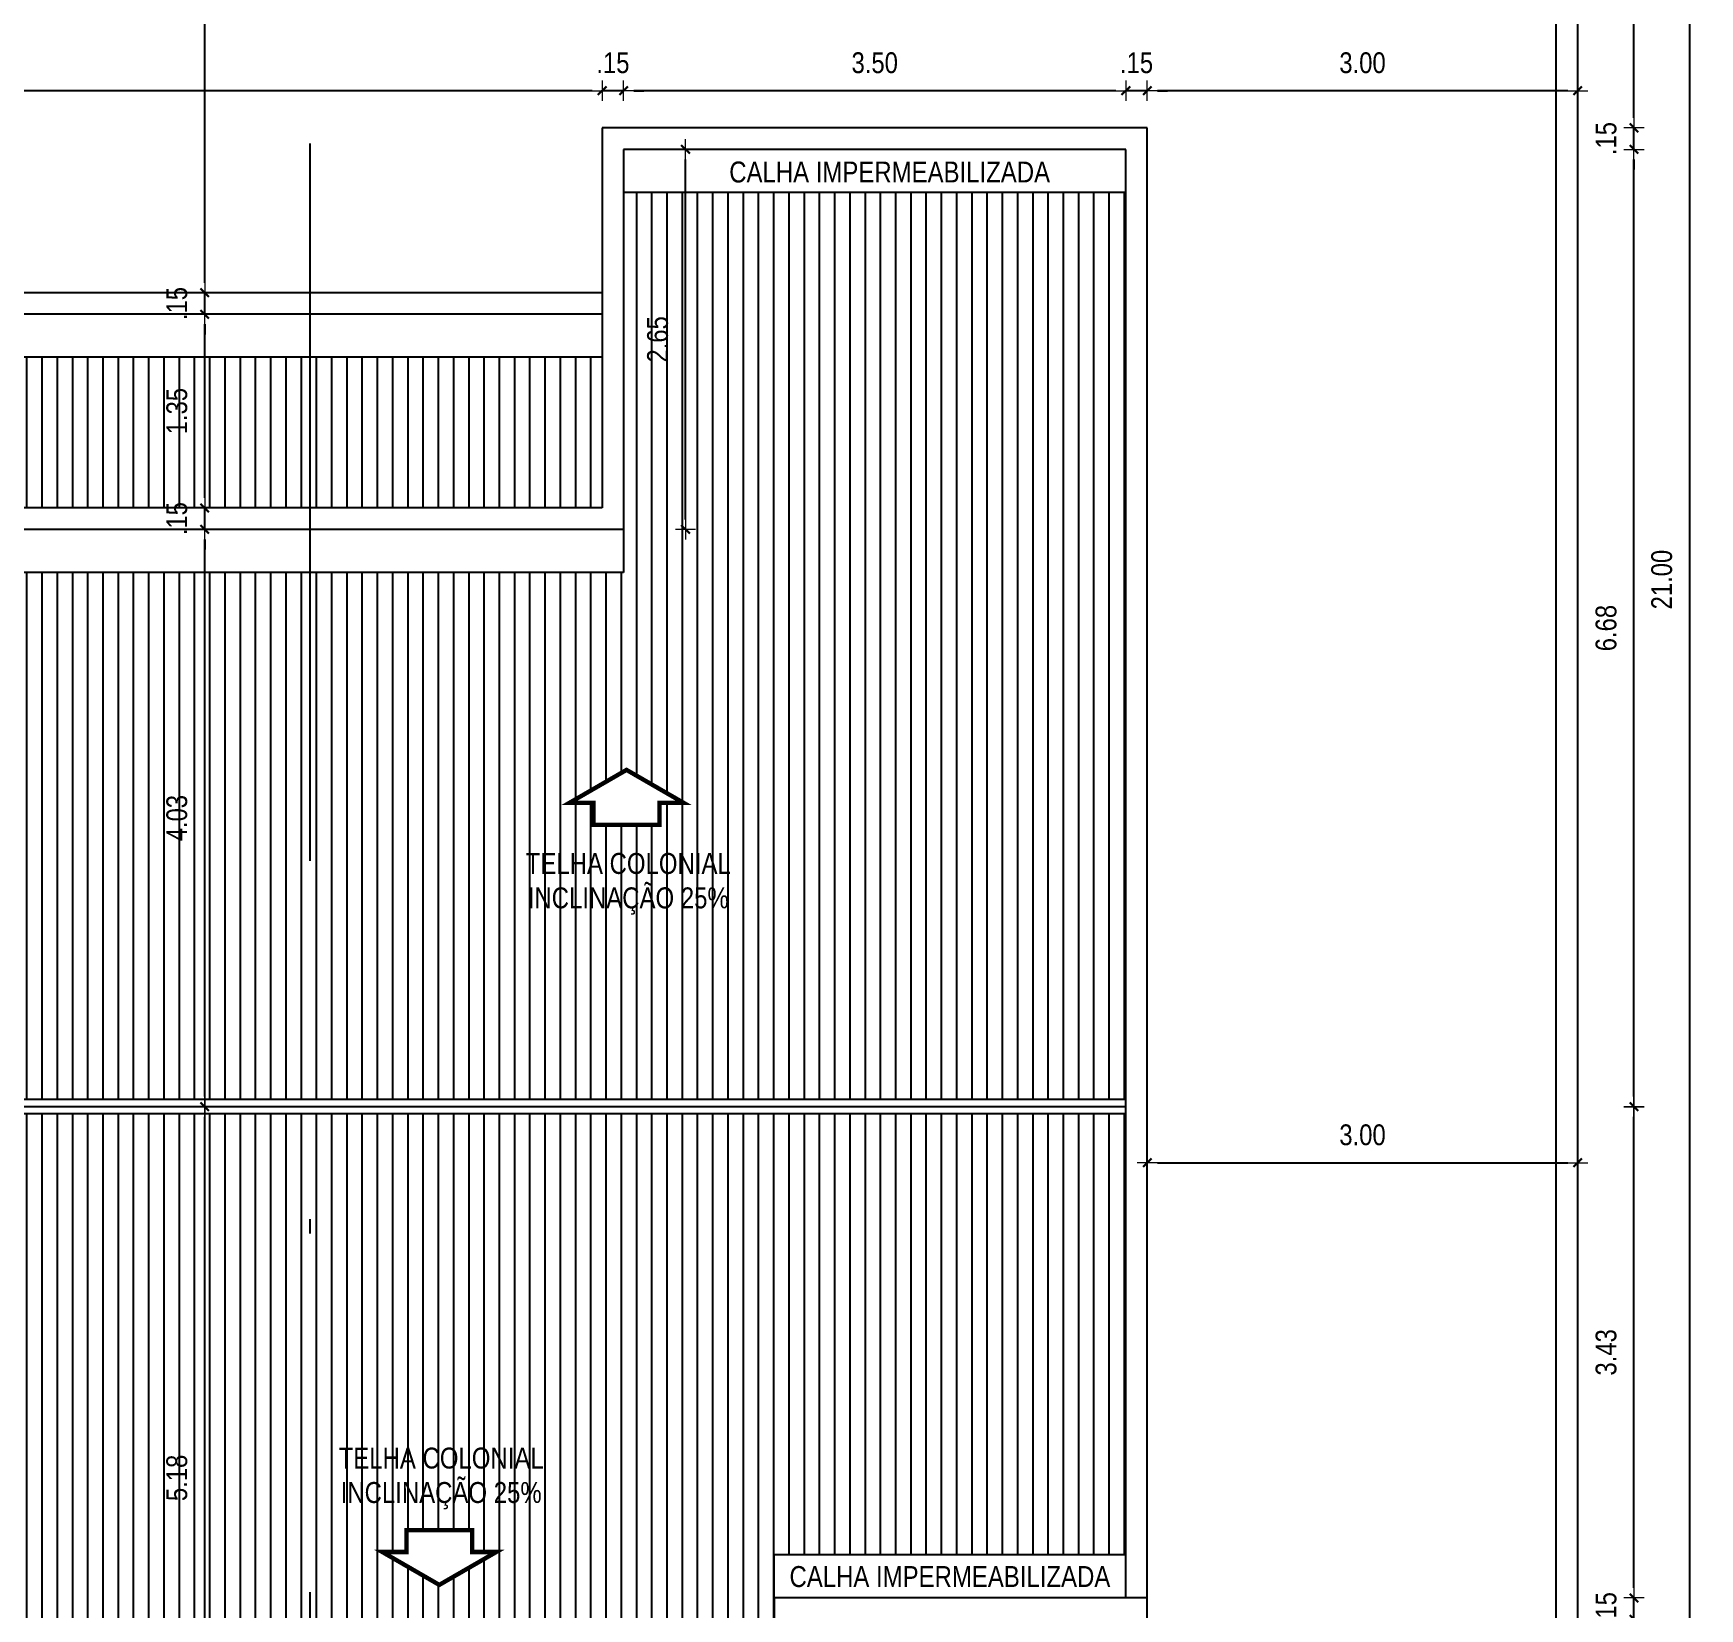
# Model space of a CAD drawing. Header units: millimetres. Extents: x -6300 to 1991, y -4770 to 4545.
# Drawn here: x 1478.51 to 1490.13, y 96.88 to 107.87 of the extents above; entities that cross this region are included whole.
import ezdxf
from ezdxf.enums import TextEntityAlignment as Align

# ---------------------------------------------------------------- set-up
doc = ezdxf.new("R2010")
doc.units = ezdxf.units.MM
doc.header["$LTSCALE"] = 20
doc.header["$MEASUREMENT"] = 0
doc.linetypes.add('DASHDOT2', pattern=[0.5, 0.25, -0.125, 0, -0.125])
doc.layers.get('0').update_dxf_attribs({"linetype": 'CONTINUOUS'})
doc.layers.get('DEFPOINTS').update_dxf_attribs({"linetype": 'CONTINUOUS'})
for name, color, linetype in [('COTA', 7, 'CONTINUOUS'), ('E-txt-g', 3, 'CONTINUOUS'), ('LAYER7', 4, 'CONTINUOUS')]:
    doc.layers.add(name, color=color, linetype=linetype)
for name, color, linetype, lineweight in [('E-Lay-9', 9, 'CONTINUOUS', 9), ('E-Pen-C', 4, 'CONTINUOUS', 15), ('E-Pen-G', 3, 'CONTINUOUS', 30), ('E-Txt-W', 7, 'CONTINUOUS', 20)]:
    doc.layers.add(name, color=color, linetype=linetype, lineweight=lineweight)
doc.styles.add('F2', font='ARIALN.TTF')
doc.styles.add('REG60', font='romans.shx', dxfattribs={"width": 0.8, "height": 0.15})
doc.styles.add('REG80', font='romans.shx', dxfattribs={"width": 0.8, "height": 0.2})
doc.dimstyles.new('DIMENSION-1', dxfattribs={"dimtxt": 0.145, "dimasz": 0.07, "dimexe": 1, "dimexo": 0, "dimgap": 0.12, "dimtad": 1, "dimzin": 7, "dimdsep": 46, "dimtxsty": 'F2', "dimblk1": 'TRACO', "dimblk2": 'TRACO', "dimsah": 1, "dimcen": 1, "dimse1": 1, "dimse2": 1, "dimclrd": 4, "dimclre": 256, "dimclrt": 4, "dimadec": 8, "dimazin": 0, "dimtfac": 1, "dimtix": 1, "dimtmove": 2, "dimatfit": 3, "dimldrblk": 'TRACO', "dimfxl": 1, "dimtolj": 1, "dimtzin": 0, "dimarcsym": 0})

# ---------------------------------------------------------------- blocks, each defined once
blk = doc.blocks.new('Seta')
at = {"color": 2, "const_width": 2}
blk.add_lwpolyline([(10, 15), (10, 25.98), (25, 0), (10, -25.98), (10, -15), (0, -15), (0, 15)], close=True, dxfattribs=at)
blk = doc.blocks.new('TXT-AMB75')
at = {"layer": 'E-txt-g', "style": 'REG80', "width": 0.8, "flags": 8}
blk.add_attdef('TXT', text='', height=0.2, dxfattribs=at).set_placement((0.005, 0.296), align=Align.CENTER)
at = {"layer": 'E-Txt-W', "style": 'REG60', "width": 0.8, "flags": 8}
blk.add_attdef('TXT', text='', height=0.15, dxfattribs=at).set_placement((0.005, 0.027), align=Align.CENTER)
blk = doc.blocks.new('TRACO')
at = {"layer": 'E-Pen-C'}
for p, q in [((-1, 0), (1, 0)), ((0, 1), (0, -1))]:
    blk.add_line(p, q, dxfattribs=at)
at = {"layer": 'E-Pen-G'}
blk.add_line((-0.42, -0.42), (0.42, 0.42), dxfattribs=at)
blk = doc.blocks.new('*D538')
at = {"layer": 'COTA', "color": 4, "linetype": 'Continuous', "lineweight": -2}
for p, q in [((1489.67, 97.028), (1489.67, 97.098)), ((1489.67, 96.808), (1489.67, 96.958)), ((1489.67, 96.738), (1489.67, 96.668))]:
    blk.add_line(p, q, dxfattribs=at)
at = {"layer": 'DEFPOINTS', "color": 0, "linetype": 'Continuous'}
for p in [(1486.278, 96.958, -1.83), (1489.67, 96.958), (1486.128, 96.808, -1.83)]:
    blk.add_point(p, dxfattribs=at)
at = {"layer": 'COTA', "color": 4, "linetype": 'Continuous', "lineweight": -2, "xscale": 0.07, "yscale": 0.07, "zscale": 0.07}
for p, rotation in [((1489.67, 96.958), 270), ((1489.67, 96.808), 90)]:
    blk.add_blockref('TRACO', p, dxfattribs=dict(at, rotation=rotation))
at = {"layer": 'COTA', "color": 4, "linetype": 'Continuous', "insert": (1489.476, 96.883), "char_height": 0.145, "attachment_point": 5, "rotation": 90, "style": 'F2'}
blk.add_mtext('\\A1;.15', dxfattribs=at)
blk = doc.blocks.new('*D539')
at = {"layer": 'COTA', "color": 4, "linetype": 'Continuous', "lineweight": -2}
blk.add_line((1489.67, 97.028), (1489.67, 100.313), dxfattribs=at)
at = {"layer": 'DEFPOINTS', "color": 0, "linetype": 'Continuous'}
for p in [(1486.128, 100.383, -1.83), (1489.67, 100.383), (1486.278, 96.958, -1.83)]:
    blk.add_point(p, dxfattribs=at)
at = {"layer": 'COTA', "color": 4, "linetype": 'Continuous', "lineweight": -2, "xscale": 0.07, "yscale": 0.07, "zscale": 0.07}
for p, rotation in [((1489.67, 100.383), 90), ((1489.67, 96.958), 270)]:
    blk.add_blockref('TRACO', p, dxfattribs=dict(at, rotation=rotation))
at = {"layer": 'COTA', "color": 4, "linetype": 'Continuous', "insert": (1489.476, 98.67), "char_height": 0.145, "attachment_point": 5, "rotation": 90, "style": 'F2'}
blk.add_mtext('\\A1;3.43', dxfattribs=at)
blk = doc.blocks.new('*D540')
at = {"layer": 'COTA', "color": 4, "linetype": 'Continuous', "lineweight": -2}
blk.add_line((1489.67, 100.453), (1489.67, 106.988), dxfattribs=at)
at = {"layer": 'DEFPOINTS', "color": 0, "linetype": 'Continuous'}
for p in [(1486.128, 107.058, -1.83), (1489.67, 107.058), (1486.128, 100.383, -1.83)]:
    blk.add_point(p, dxfattribs=at)
at = {"layer": 'COTA', "color": 4, "linetype": 'Continuous', "lineweight": -2, "xscale": 0.07, "yscale": 0.07, "zscale": 0.07}
for p, rotation in [((1489.67, 107.058), 90), ((1489.67, 100.383), 270)]:
    blk.add_blockref('TRACO', p, dxfattribs=dict(at, rotation=rotation))
at = {"layer": 'COTA', "color": 4, "linetype": 'Continuous', "insert": (1489.476, 103.72), "char_height": 0.145, "attachment_point": 5, "rotation": 90, "style": 'F2'}
blk.add_mtext('\\A1;6.68', dxfattribs=at)
blk = doc.blocks.new('*D541')
at = {"layer": 'COTA', "color": 4, "linetype": 'Continuous', "lineweight": -2}
for p, q in [((1489.67, 107.278), (1489.67, 107.348)), ((1489.67, 107.058), (1489.67, 107.208)), ((1489.67, 106.988), (1489.67, 106.918))]:
    blk.add_line(p, q, dxfattribs=at)
at = {"layer": 'DEFPOINTS', "color": 0, "linetype": 'Continuous'}
for p in [(1486.278, 107.208, -1.83), (1489.67, 107.208), (1486.128, 107.058, -1.83)]:
    blk.add_point(p, dxfattribs=at)
at = {"layer": 'COTA', "color": 4, "linetype": 'Continuous', "lineweight": -2, "xscale": 0.07, "yscale": 0.07, "zscale": 0.07}
for p, rotation in [((1489.67, 107.208), 270), ((1489.67, 107.058), 90)]:
    blk.add_blockref('TRACO', p, dxfattribs=dict(at, rotation=rotation))
at = {"layer": 'COTA', "color": 4, "linetype": 'Continuous', "insert": (1489.476, 107.133), "char_height": 0.145, "attachment_point": 5, "rotation": 90, "style": 'F2'}
blk.add_mtext('\\A1;.15', dxfattribs=at)
blk = doc.blocks.new('*D542')
at = {"layer": 'COTA', "color": 4, "linetype": 'Continuous', "lineweight": -2}
blk.add_line((1489.67, 107.278), (1489.67, 110.538), dxfattribs=at)
at = {"layer": 'DEFPOINTS', "color": 0, "linetype": 'Continuous'}
for p in [(1486.278, 110.608, -2.076), (1489.67, 110.608), (1486.278, 107.208, -1.83)]:
    blk.add_point(p, dxfattribs=at)
at = {"layer": 'COTA', "color": 4, "linetype": 'Continuous', "lineweight": -2, "xscale": 0.07, "yscale": 0.07, "zscale": 0.07}
for p, rotation in [((1489.67, 110.608), 90), ((1489.67, 107.208), 270)]:
    blk.add_blockref('TRACO', p, dxfattribs=dict(at, rotation=rotation))
at = {"layer": 'COTA', "color": 4, "linetype": 'Continuous', "insert": (1489.476, 108.908), "char_height": 0.145, "attachment_point": 5, "rotation": 90, "style": 'F2'}
blk.add_mtext('\\A1;3.40', dxfattribs=at)
blk = doc.blocks.new('*D546')
at = {"layer": 'COTA', "color": 4, "linetype": 'Continuous', "lineweight": -2}
blk.add_line((1490.058, 114.488), (1490.058, 93.628), dxfattribs=at)
at = {"layer": 'DEFPOINTS', "color": 0, "linetype": 'Continuous'}
for p in [(1489.278, 114.558, -1.83), (1489.278, 93.558, -1.83), (1490.058, 93.558)]:
    blk.add_point(p, dxfattribs=at)
at = {"layer": 'COTA', "color": 4, "linetype": 'Continuous', "lineweight": -2, "xscale": 0.07, "yscale": 0.07, "zscale": 0.07}
for p, rotation in [((1490.058, 114.558), 90), ((1490.058, 93.558), 270)]:
    blk.add_blockref('TRACO', p, dxfattribs=dict(at, rotation=rotation))
at = {"layer": 'COTA', "color": 4, "linetype": 'Continuous', "insert": (1489.864, 104.058), "char_height": 0.145, "attachment_point": 5, "rotation": 90, "style": 'F2'}
blk.add_mtext('\\A1;21.00', dxfattribs=at)
blk = doc.blocks.new('*D561')
at = {"layer": 'COTA', "color": 4, "linetype": 'Continuous', "lineweight": -2}
blk.add_line((1489.208, 107.467), (1486.348, 107.467), dxfattribs=at)
at = {"layer": 'DEFPOINTS', "color": 0, "linetype": 'Continuous'}
for p in [(1486.278, 107.467), (1486.278, 107.208, -1.83), (1489.278, 107.175, -1.83)]:
    blk.add_point(p, dxfattribs=at)
at = {"layer": 'COTA', "color": 4, "linetype": 'Continuous', "lineweight": -2, "xscale": 0.07, "yscale": 0.07, "zscale": 0.07, "rotation": 180}
blk.add_blockref('TRACO', (1486.278, 107.467), dxfattribs=at)
at = {"layer": 'COTA', "color": 4, "linetype": 'Continuous', "lineweight": -2, "xscale": 0.07, "yscale": 0.07, "zscale": 0.07}
blk.add_blockref('TRACO', (1489.278, 107.467), dxfattribs=at)
at = {"layer": 'COTA', "color": 4, "linetype": 'Continuous', "insert": (1487.778, 107.661), "char_height": 0.145, "attachment_point": 5, "style": 'F2'}
blk.add_mtext('\\A1;3.00', dxfattribs=at)
blk = doc.blocks.new('*D562')
at = {"layer": 'COTA', "color": 4, "linetype": 'Continuous', "lineweight": -2}
for p, q in [((1486.058, 107.467), (1485.988, 107.467)), ((1486.278, 107.467), (1486.128, 107.467)), ((1486.348, 107.467), (1486.418, 107.467))]:
    blk.add_line(p, q, dxfattribs=at)
at = {"layer": 'DEFPOINTS', "color": 0, "linetype": 'Continuous'}
for p in [(1486.128, 107.467), (1486.278, 107.208, -1.83), (1486.128, 107.058, -1.83)]:
    blk.add_point(p, dxfattribs=at)
at = {"layer": 'COTA', "color": 4, "linetype": 'Continuous', "lineweight": -2, "xscale": 0.07, "yscale": 0.07, "zscale": 0.07}
blk.add_blockref('TRACO', (1486.128, 107.467), dxfattribs=at)
at = {"layer": 'COTA', "color": 4, "linetype": 'Continuous', "lineweight": -2, "xscale": 0.07, "yscale": 0.07, "zscale": 0.07, "rotation": 180}
blk.add_blockref('TRACO', (1486.278, 107.467), dxfattribs=at)
at = {"layer": 'COTA', "color": 4, "linetype": 'Continuous', "insert": (1486.203, 107.661), "char_height": 0.145, "attachment_point": 5, "style": 'F2'}
blk.add_mtext('\\A1;.15', dxfattribs=at)
blk = doc.blocks.new('*D563')
at = {"layer": 'COTA', "color": 4, "linetype": 'Continuous', "lineweight": -2}
blk.add_line((1486.058, 107.467), (1482.698, 107.467), dxfattribs=at)
at = {"layer": 'DEFPOINTS', "color": 0, "linetype": 'Continuous'}
for p in [(1482.628, 107.467), (1482.628, 107.058, -1.83), (1486.128, 107.058, -1.83)]:
    blk.add_point(p, dxfattribs=at)
at = {"layer": 'COTA', "color": 4, "linetype": 'Continuous', "lineweight": -2, "xscale": 0.07, "yscale": 0.07, "zscale": 0.07, "rotation": 180}
blk.add_blockref('TRACO', (1482.628, 107.467), dxfattribs=at)
at = {"layer": 'COTA', "color": 4, "linetype": 'Continuous', "lineweight": -2, "xscale": 0.07, "yscale": 0.07, "zscale": 0.07}
blk.add_blockref('TRACO', (1486.128, 107.467), dxfattribs=at)
at = {"layer": 'COTA', "color": 4, "linetype": 'Continuous', "insert": (1484.378, 107.661), "char_height": 0.145, "attachment_point": 5, "style": 'F2'}
blk.add_mtext('\\A1;3.50', dxfattribs=at)
blk = doc.blocks.new('*D564')
at = {"layer": 'COTA', "color": 4, "linetype": 'Continuous', "lineweight": -2}
for p, q in [((1482.408, 107.467), (1482.338, 107.467)), ((1482.628, 107.467), (1482.478, 107.467)), ((1482.698, 107.467), (1482.768, 107.467))]:
    blk.add_line(p, q, dxfattribs=at)
at = {"layer": 'DEFPOINTS', "color": 0, "linetype": 'Continuous'}
for p in [(1482.478, 107.467), (1482.478, 107.155, -1.83), (1482.628, 107.058, -1.83)]:
    blk.add_point(p, dxfattribs=at)
at = {"layer": 'COTA', "color": 4, "linetype": 'Continuous', "lineweight": -2, "xscale": 0.07, "yscale": 0.07, "zscale": 0.07}
blk.add_blockref('TRACO', (1482.478, 107.467), dxfattribs=at)
at = {"layer": 'COTA', "color": 4, "linetype": 'Continuous', "lineweight": -2, "xscale": 0.07, "yscale": 0.07, "zscale": 0.07, "rotation": 180}
blk.add_blockref('TRACO', (1482.628, 107.467), dxfattribs=at)
at = {"layer": 'COTA', "color": 4, "linetype": 'Continuous', "insert": (1482.553, 107.661), "char_height": 0.145, "attachment_point": 5, "style": 'F2'}
blk.add_mtext('\\A1;.15', dxfattribs=at)
blk = doc.blocks.new('*D565')
at = {"layer": 'COTA', "color": 4, "linetype": 'Continuous', "lineweight": -2}
blk.add_line((1482.408, 107.467), (1473.498, 107.467), dxfattribs=at)
at = {"layer": 'DEFPOINTS', "color": 0, "linetype": 'Continuous'}
for p in [(1473.428, 107.467), (1482.478, 107.155, -1.83), (1473.428, 104.408, -1.83)]:
    blk.add_point(p, dxfattribs=at)
at = {"layer": 'COTA', "color": 4, "linetype": 'Continuous', "lineweight": -2, "xscale": 0.07, "yscale": 0.07, "zscale": 0.07, "rotation": 180}
blk.add_blockref('TRACO', (1473.428, 107.467), dxfattribs=at)
at = {"layer": 'COTA', "color": 4, "linetype": 'Continuous', "lineweight": -2, "xscale": 0.07, "yscale": 0.07, "zscale": 0.07}
blk.add_blockref('TRACO', (1482.478, 107.467), dxfattribs=at)
at = {"layer": 'COTA', "color": 4, "linetype": 'Continuous', "insert": (1477.953, 107.661), "char_height": 0.145, "attachment_point": 5, "style": 'F2'}
blk.add_mtext('\\A1;9.05', dxfattribs=at)
blk = doc.blocks.new('*D586')
at = {"layer": 'COTA', "color": 4, "linetype": 'Continuous', "lineweight": -2}
blk.add_line((1483.059, 104.478), (1483.059, 106.988), dxfattribs=at)
at = {"layer": 'DEFPOINTS', "color": 0, "linetype": 'Continuous'}
for p in [(1482.628, 107.058, -1.83), (1483.059, 107.058), (1482.628, 104.408, -1.83)]:
    blk.add_point(p, dxfattribs=at)
at = {"layer": 'COTA', "color": 4, "linetype": 'Continuous', "lineweight": -2, "xscale": 0.07, "yscale": 0.07, "zscale": 0.07}
for p, rotation in [((1483.059, 107.058), 90), ((1483.059, 104.408), 270)]:
    blk.add_blockref('TRACO', p, dxfattribs=dict(at, rotation=rotation))
at = {"layer": 'COTA', "color": 4, "linetype": 'Continuous', "insert": (1482.865, 105.733), "char_height": 0.145, "attachment_point": 5, "rotation": 90, "style": 'F2'}
blk.add_mtext('\\A1;2.65', dxfattribs=at)
blk = doc.blocks.new('*D589')
at = {"layer": 'COTA', "color": 4, "linetype": 'Continuous', "lineweight": -2}
blk.add_line((1479.708, 95.278), (1479.708, 100.313), dxfattribs=at)
at = {"layer": 'DEFPOINTS', "color": 0, "linetype": 'Continuous'}
for p in [(1479.708, 100.383), (1479.843, 100.383, -1.83), (1480.328, 95.208, -1.83)]:
    blk.add_point(p, dxfattribs=at)
at = {"layer": 'COTA', "color": 4, "linetype": 'Continuous', "lineweight": -2, "xscale": 0.07, "yscale": 0.07, "zscale": 0.07}
for p, rotation in [((1479.708, 100.383), 90), ((1479.708, 95.208), 270)]:
    blk.add_blockref('TRACO', p, dxfattribs=dict(at, rotation=rotation))
at = {"layer": 'COTA', "color": 4, "linetype": 'Continuous', "insert": (1479.514, 97.795), "char_height": 0.145, "attachment_point": 5, "rotation": 90, "style": 'F2'}
blk.add_mtext('\\A1;5.18', dxfattribs=at)
blk = doc.blocks.new('*D590')
at = {"layer": 'COTA', "color": 4, "linetype": 'Continuous', "lineweight": -2}
blk.add_line((1479.708, 100.453), (1479.708, 104.338), dxfattribs=at)
at = {"layer": 'DEFPOINTS', "color": 0, "linetype": 'Continuous'}
for p in [(1479.708, 104.408), (1479.843, 104.408, -1.83), (1479.843, 100.383, -1.83)]:
    blk.add_point(p, dxfattribs=at)
at = {"layer": 'COTA', "color": 4, "linetype": 'Continuous', "lineweight": -2, "xscale": 0.07, "yscale": 0.07, "zscale": 0.07}
for p, rotation in [((1479.708, 104.408), 90), ((1479.708, 100.383), 270)]:
    blk.add_blockref('TRACO', p, dxfattribs=dict(at, rotation=rotation))
at = {"layer": 'COTA', "color": 4, "linetype": 'Continuous', "insert": (1479.514, 102.395), "char_height": 0.145, "attachment_point": 5, "rotation": 90, "style": 'F2'}
blk.add_mtext('\\A1;4.03', dxfattribs=at)
blk = doc.blocks.new('*D591')
at = {"layer": 'COTA', "color": 4, "linetype": 'Continuous', "lineweight": -2}
for p, q in [((1479.708, 104.628), (1479.708, 104.698)), ((1479.708, 104.408), (1479.708, 104.558)), ((1479.708, 104.338), (1479.708, 104.268))]:
    blk.add_line(p, q, dxfattribs=at)
at = {"layer": 'DEFPOINTS', "color": 0, "linetype": 'Continuous'}
for p in [(1479.708, 104.558), (1479.843, 104.558, -1.83), (1479.843, 104.408, -1.83)]:
    blk.add_point(p, dxfattribs=at)
at = {"layer": 'COTA', "color": 4, "linetype": 'Continuous', "lineweight": -2, "xscale": 0.07, "yscale": 0.07, "zscale": 0.07}
for p, rotation in [((1479.708, 104.558), 270), ((1479.708, 104.408), 90)]:
    blk.add_blockref('TRACO', p, dxfattribs=dict(at, rotation=rotation))
at = {"layer": 'COTA', "color": 4, "linetype": 'Continuous', "insert": (1479.514, 104.483), "char_height": 0.145, "attachment_point": 5, "rotation": 90, "style": 'F2'}
blk.add_mtext('\\A1;.15', dxfattribs=at)
blk = doc.blocks.new('*D592')
at = {"layer": 'COTA', "color": 4, "linetype": 'Continuous', "lineweight": -2}
blk.add_line((1479.708, 104.628), (1479.708, 105.838), dxfattribs=at)
at = {"layer": 'DEFPOINTS', "color": 0, "linetype": 'Continuous'}
for p in [(1479.708, 105.908), (1479.782, 105.908, -1.83), (1479.843, 104.558, -1.83)]:
    blk.add_point(p, dxfattribs=at)
at = {"layer": 'COTA', "color": 4, "linetype": 'Continuous', "lineweight": -2, "xscale": 0.07, "yscale": 0.07, "zscale": 0.07}
for p, rotation in [((1479.708, 105.908), 90), ((1479.708, 104.558), 270)]:
    blk.add_blockref('TRACO', p, dxfattribs=dict(at, rotation=rotation))
at = {"layer": 'COTA', "color": 4, "linetype": 'Continuous', "insert": (1479.514, 105.233), "char_height": 0.145, "attachment_point": 5, "rotation": 90, "style": 'F2'}
blk.add_mtext('\\A1;1.35', dxfattribs=at)
blk = doc.blocks.new('*D593')
at = {"layer": 'COTA', "color": 4, "linetype": 'Continuous', "lineweight": -2}
for p, q in [((1479.708, 106.128), (1479.708, 106.198)), ((1479.708, 105.908), (1479.708, 106.058)), ((1479.708, 105.838), (1479.708, 105.768))]:
    blk.add_line(p, q, dxfattribs=at)
at = {"layer": 'DEFPOINTS', "color": 0, "linetype": 'Continuous'}
for p in [(1479.708, 106.058), (1479.782, 106.058, -1.83), (1479.782, 105.908, -1.83)]:
    blk.add_point(p, dxfattribs=at)
at = {"layer": 'COTA', "color": 4, "linetype": 'Continuous', "lineweight": -2, "xscale": 0.07, "yscale": 0.07, "zscale": 0.07}
for p, rotation in [((1479.708, 106.058), 270), ((1479.708, 105.908), 90)]:
    blk.add_blockref('TRACO', p, dxfattribs=dict(at, rotation=rotation))
at = {"layer": 'COTA', "color": 4, "linetype": 'Continuous', "insert": (1479.514, 105.983), "char_height": 0.145, "attachment_point": 5, "rotation": 90, "style": 'F2'}
blk.add_mtext('\\A1;.15', dxfattribs=at)
blk = doc.blocks.new('*D594')
at = {"layer": 'COTA', "color": 4, "linetype": 'Continuous', "lineweight": -2}
blk.add_line((1479.708, 106.128), (1479.708, 110.538), dxfattribs=at)
at = {"layer": 'DEFPOINTS', "color": 0, "linetype": 'Continuous'}
for p in [(1479.708, 110.608), (1479.782, 110.608, -2.076), (1479.782, 106.058, -1.83)]:
    blk.add_point(p, dxfattribs=at)
at = {"layer": 'COTA', "color": 4, "linetype": 'Continuous', "lineweight": -2, "xscale": 0.07, "yscale": 0.07, "zscale": 0.07}
for p, rotation in [((1479.708, 110.608), 90), ((1479.708, 106.058), 270)]:
    blk.add_blockref('TRACO', p, dxfattribs=dict(at, rotation=rotation))
at = {"layer": 'COTA', "color": 4, "linetype": 'Continuous', "insert": (1479.514, 108.333), "char_height": 0.145, "attachment_point": 5, "rotation": 90, "style": 'F2'}
blk.add_mtext('\\A1;4.55', dxfattribs=at)
blk = doc.blocks.new('*D617')
at = {"layer": 'COTA', "color": 4, "linetype": 'Continuous', "lineweight": -2}
blk.add_line((1486.348, 99.992), (1489.208, 99.992), dxfattribs=at)
at = {"layer": 'DEFPOINTS', "color": 0, "linetype": 'Continuous'}
for p in [(1486.278, 100.366, 1.83), (1489.278, 100.417), (1489.278, 99.992)]:
    blk.add_point(p, dxfattribs=at)
at = {"layer": 'COTA', "color": 4, "linetype": 'Continuous', "lineweight": -2, "xscale": 0.07, "yscale": 0.07, "zscale": 0.07, "rotation": 180}
blk.add_blockref('TRACO', (1486.278, 99.992), dxfattribs=at)
at = {"layer": 'COTA', "color": 4, "linetype": 'Continuous', "lineweight": -2, "xscale": 0.07, "yscale": 0.07, "zscale": 0.07}
blk.add_blockref('TRACO', (1489.278, 99.992), dxfattribs=at)
at = {"layer": 'COTA', "color": 4, "linetype": 'Continuous', "insert": (1487.778, 100.186), "char_height": 0.145, "attachment_point": 5, "style": 'F2'}
blk.add_mtext('\\A1;3.00', dxfattribs=at)

msp = doc.modelspace()

# ---------------------------------------------------------------- hatches: boundary and pattern name
at = {"layer": 'LAYER7', "linetype": 'Continuous'}
h = msp.add_hatch(dxfattribs=at)
h.set_pattern_fill('ANSI31', color=4, scale=0.85, angle=45, style=0)
h.paths.add_polyline_path([(1486.128, 106.758), (1482.628, 106.758), (1482.628, 104.408), (1482.628, 104.108), (1480.444, 104.108), (1480.444, 100.433), (1486.128, 100.433)])
h.paths.add_polyline_path([(1483.045, 102.502), (1482.877, 102.502), (1482.877, 102.349), (1482.418, 102.349), (1482.418, 102.502), (1482.25, 102.502), (1482.648, 102.731)], flags=16)
h.paths.add_polyline_path([(1480.444, 104.108), (1476.828, 104.108), (1476.828, 100.433), (1480.444, 100.433)])
h.paths.add_polyline_path([(1477.959, 102.502), (1477.791, 102.502), (1477.791, 102.349), (1477.332, 102.349), (1477.332, 102.502), (1477.165, 102.502), (1477.562, 102.731)], flags=16)
h.paths.add_polyline_path([(1476.828, 104.108), (1473.428, 104.108), (1473.428, 100.433), (1476.828, 100.433)])
h.paths.add_polyline_path([(1481.904, 101.669), (1483.416, 101.669), (1483.416, 102), (1481.904, 102)], flags=24)
h.paths.add_polyline_path([(1481.908, 101.966), (1483.412, 101.966), (1483.412, 102.192), (1481.908, 102.192)], flags=24)
h.paths.add_polyline_path([(1483.015, 105.536), (1483.015, 105.932), (1482.713, 105.932), (1482.713, 105.536)], flags=24)
h.paths.add_polyline_path([(1476.818, 101.669), (1478.33, 101.669), (1478.33, 102), (1476.818, 102)], flags=9)
h.paths.add_polyline_path([(1476.822, 101.966), (1478.327, 101.966), (1478.327, 102.192), (1476.822, 102.192)], flags=9)
h.paths.add_polyline_path([(1479.664, 102.2), (1479.664, 102.596), (1479.362, 102.596), (1479.362, 102.2)], flags=24)
h = msp.add_hatch(dxfattribs=at)
h.set_pattern_fill('ANSI31', color=8, scale=0.85, angle=45, style=0)
h.paths.add_polyline_path([(1476.828, 105.317), (1476.663, 105.317), (1476.828, 105.412), (1476.828, 105.608), (1468.803, 105.608), (1473.278, 101.133), (1473.278, 104.558), (1476.828, 104.558)])
h.paths.add_polyline_path([(1480.444, 105.608), (1476.828, 105.608), (1476.828, 105.412), (1477.06, 105.547), (1477.458, 105.317), (1477.29, 105.317), (1477.29, 105.164), (1476.828, 105.164), (1476.828, 104.558), (1480.444, 104.558)])
h.paths.add_polyline_path([(1482.478, 105.608), (1480.444, 105.608), (1480.444, 104.558), (1482.478, 104.558)])
h.paths.add_polyline_path([(1476.387, 104.589), (1477.806, 104.589), (1477.806, 104.919), (1476.387, 104.919)], flags=9)
h.paths.add_polyline_path([(1476.126, 104.886), (1478.067, 104.886), (1478.067, 105.112), (1476.126, 105.112)], flags=9)
h.paths.add_polyline_path([(1473.006, 102.137), (1473.006, 102.533), (1472.704, 102.533), (1472.704, 102.137)], flags=24)
h.paths.add_polyline_path([(1479.664, 104.327), (1479.664, 104.63), (1479.362, 104.63), (1479.362, 104.327)], flags=9)
h.paths.add_polyline_path([(1479.664, 105.03), (1479.664, 105.425), (1479.362, 105.425), (1479.362, 105.03)], flags=24)
h = msp.add_hatch(dxfattribs=at)
h.set_pattern_fill('ANSI31', color=4, scale=0.85, angle=45, style=0)
h.paths.add_polyline_path([(1483.678, 96.312), (1480.444, 96.312), (1480.444, 94.008), (1483.678, 94.008), (1483.678, 95.058)])
h.paths.add_polyline_path([(1486.128, 100.333), (1480.444, 100.333), (1480.444, 96.312), (1483.678, 96.312), (1483.678, 96.958), (1483.678, 97.258), (1486.128, 97.258)])
h.paths.add_polyline_path([(1481.573, 97.431), (1481.573, 97.279), (1481.741, 97.279), (1481.343, 97.049), (1480.946, 97.279), (1481.114, 97.279), (1481.114, 97.431)], flags=16)
h.paths.add_polyline_path([(1480.444, 100.333), (1476.828, 100.333), (1476.828, 96.312), (1480.444, 96.312)])
h.paths.add_polyline_path([(1476.828, 100.333), (1473.428, 100.333), (1473.428, 99.958), (1471.798, 99.958), (1470.782, 98.941), (1470.782, 96.312), (1476.828, 96.312)])
h.paths.add_polyline_path([(1475.507, 97.478), (1475.507, 97.326), (1475.675, 97.326), (1475.278, 97.096), (1474.881, 97.326), (1475.049, 97.326), (1475.049, 97.478)], flags=16)
h.paths.add_polyline_path([(1476.828, 96.312), (1470.782, 96.312), (1470.782, 95.508), (1476.828, 95.508)])
h.paths.add_polyline_path([(1480.444, 96.312), (1476.828, 96.312), (1476.828, 95.508), (1480.328, 95.508), (1480.328, 95.208), (1480.328, 94.008), (1480.444, 94.008)])
h.paths.add_polyline_path([(1480.6, 97.523), (1482.112, 97.523), (1482.112, 97.853), (1480.6, 97.853)], flags=24)
h.paths.add_polyline_path([(1480.603, 97.82), (1482.108, 97.82), (1482.108, 98.046), (1480.603, 98.046)], flags=24)
h.paths.add_polyline_path([(1479.664, 97.598), (1479.664, 97.994), (1479.362, 97.994), (1479.362, 97.598)], flags=24)
h.paths.add_polyline_path([(1474.535, 97.57), (1476.046, 97.57), (1476.046, 97.9), (1474.535, 97.9)], flags=24)
h.paths.add_polyline_path([(1474.538, 97.867), (1476.043, 97.867), (1476.043, 98.093), (1474.538, 98.093)], flags=24)
h.paths.add_polyline_path([(1470.551, 97.554), (1470.854, 97.554), (1470.854, 97.856), (1470.551, 97.856)], flags=9)

# ---------------------------------------------------------------- linework, layer by layer
at = {"layer": 'COTA', "color": 2, "linetype": 'DASHDOT2'}
msp.add_line((1480.444, 91.998), (1480.444, 116.798), dxfattribs=at)
at = {"layer": 'COTA', "color": 7, "linetype": 'Continuous'}
for p, q in [((1489.278, 93.558), (1489.278, 114.558)), ((1489.128, 93.708), (1489.128, 114.408)), ((1486.128, 100.383), (1473.428, 100.383))]:
    msp.add_line(p, q, dxfattribs=at)
at = {"layer": 'COTA', "color": 5, "linetype": 'Continuous'}
for p, q in [((1482.478, 107.208), (1482.478, 104.558)), ((1486.278, 107.208), (1482.478, 107.208)), ((1486.278, 96.958, 1.83), (1486.278, 107.208, 1.83)), ((1486.278, 102.934), (1486.278, 107.208)), ((1482.628, 107.058), (1482.628, 104.408)), ((1486.128, 107.058), (1482.628, 107.058)), ((1486.128, 96.958), (1486.128, 107.058)), ((1482.478, 104.558), (1473.278, 104.558)), ((1482.628, 104.408), (1473.428, 104.408))]:
    msp.add_line(p, q, dxfattribs=at)
at = {"layer": 'COTA', "color": 6, "linetype": 'Continuous'}
for p, q in [((1486.128, 106.758), (1482.628, 106.758)), ((1482.478, 105.608), (1468.732, 105.608)), ((1482.628, 104.408), (1482.628, 104.108)), ((1482.628, 104.108), (1473.428, 104.108)), ((1486.128, 100.433), (1473.428, 100.433)), ((1486.128, 100.333), (1473.428, 100.333)), ((1483.678, 96.958), (1483.678, 97.258)), ((1486.128, 97.258), (1483.678, 97.258))]:
    msp.add_line(p, q, dxfattribs=at)
at = {"layer": 'COTA', "color": 2, "linetype": 'Continuous'}
for p, q in [((1482.478, 106.058), (1468.278, 106.058)), ((1482.478, 105.908), (1468.432, 105.908))]:
    msp.add_line(p, q, dxfattribs=at)
at = {"layer": 'COTA', "color": 8, "linetype": 'Continuous'}
msp.add_line((1486.278, 104.558, 1.83), (1486.278, 105.908, 1.83), dxfattribs=at)
at = {"layer": 'COTA', "color": 1, "linetype": 'Continuous'}
msp.add_lwpolyline([(1483.678, 95.058), (1486.278, 95.058), (1486.278, 96.958), (1483.678, 96.958)], close=True, dxfattribs=at)

# ---------------------------------------------------------------- block references
at = {"color": 6}
ref = msp.add_blockref('TXT-AMB75', (1484.478, 106.567, 1.473), dxfattribs=dict(at, xscale=0.7290000000000001, yscale=0.7290000000000001, zscale=0.7290000000000001))
ref.add_attrib('TXT', 'CALHA IMPERMEABILIZADA', dxfattribs={"layer": 'E-txt-g', "color": 2, "height": 0.1458, "style": 'F2'}).set_placement((1484.482, 106.827, 1.473), align=Align.CENTER)
ref = msp.add_blockref('TXT-AMB75', (1482.656, 101.746, 1.473), dxfattribs=dict(at, xscale=0.7290000000000001, yscale=0.7290000000000001, zscale=0.7290000000000001))
ref.add_attrib('TXT', 'TELHA COLONIAL', dxfattribs={"layer": 'E-txt-g', "color": 2, "height": 0.1458, "style": 'F2'}).set_placement((1482.66, 102.006, 1.473), align=Align.CENTER)
ref.add_attrib('TXT', 'INCLINAÇÃO 25%', dxfattribs={"layer": 'E-Txt-W', "color": 2, "height": 0.1458, "style": 'F2'}).set_placement((1482.66, 101.766, 1.473), align=Align.CENTER)
ref = msp.add_blockref('TXT-AMB75', (1481.352, 97.6, 1.473), dxfattribs=dict(at, xscale=0.7290000000000001, yscale=0.7290000000000001, zscale=0.7290000000000001))
ref.add_attrib('TXT', 'TELHA COLONIAL', dxfattribs={"layer": 'E-txt-g', "color": 2, "height": 0.1458, "style": 'F2'}).set_placement((1481.356, 97.86, 1.473), align=Align.CENTER)
ref.add_attrib('TXT', 'INCLINAÇÃO 25%', dxfattribs={"layer": 'E-Txt-W', "color": 2, "height": 0.1458, "style": 'F2'}).set_placement((1481.356, 97.62, 1.473), align=Align.CENTER)
ref = msp.add_blockref('TXT-AMB75', (1484.898, 96.774, 1.473), dxfattribs=dict(at, xscale=0.7290000000000001, yscale=0.7290000000000001, zscale=0.7290000000000001))
ref.add_attrib('TXT', 'CALHA IMPERMEABILIZADA', dxfattribs={"layer": 'E-txt-g', "color": 2, "height": 0.1458, "style": 'F2'}).set_placement((1484.902, 97.034, 1.473), align=Align.CENTER)
at = {"layer": 'E-Lay-9', "color": 6, "yscale": 0.01528799999998609, "zscale": 0.01528799999998609, "rotation": 90}
for p, xscale in [((1482.648, 102.349, 1.473), 0.01528799999998609), ((1481.343, 97.431, 1.473), -0.01528799999998609)]:
    msp.add_blockref('Seta', p, dxfattribs=dict(at, xscale=xscale))

# ---------------------------------------------------------------- dimensions: what is measured, and where the dimension line sits
at = {"layer": 'COTA', "color": 7, "linetype": 'Continuous'}
for base, p1, p2, picture, middle in [((1490.058, 93.558, 1.83), (1489.278, 114.558), (1489.278, 93.558), '*D546', (1489.864, 104.058, 1.83)), ((1479.708, 110.608, 1.83), (1479.782, 106.058), (1479.782, 110.608, -0.247), '*D594', (1479.514, 108.333, 1.83)), ((1489.67, 110.608, 1.83), (1486.278, 107.208), (1486.278, 110.608, -0.247), '*D542', (1489.476, 108.908, 1.83)), ((1489.67, 107.208, 1.83), (1486.128, 107.058), (1486.278, 107.208), '*D541', (1489.476, 107.133, 1.83)), ((1483.059, 107.058, 1.83), (1482.628, 104.408), (1482.628, 107.058), '*D586', (1482.865, 105.733, 1.83)), ((1489.670200056, 107.0578772, 1.829610703), (1486.128259039, 100.3828772), (1486.128259039, 107.0578772), '*D540', (1489.476166973, 103.7203772, 1.829610703)), ((1479.708, 106.058, 1.83), (1479.782, 105.908), (1479.782, 106.058), '*D593', (1479.514, 105.983, 1.83)), ((1479.708, 105.908, 1.83), (1479.843, 104.558), (1479.782, 105.908), '*D592', (1479.514, 105.233, 1.83)), ((1479.708, 104.558, 1.83), (1479.843, 104.408), (1479.843, 104.558), '*D591', (1479.514, 104.483, 1.83)), ((1479.708175954, 104.4078772, 1.829610703), (1479.843182211, 100.3828772), (1479.843182211, 104.4078772), '*D590', (1479.514142871, 102.3953772, 1.829610703)), ((1479.708175954, 100.3828772, 1.829610703), (1480.328259039, 95.2078772), (1479.843182211, 100.3828772), '*D589', (1479.514142871, 97.7953772, 1.829610703)), ((1489.670200056, 100.3828772, 1.829610703), (1486.278259039, 96.9578772), (1486.128259039, 100.3828772), '*D539', (1489.476166973, 98.6703772, 1.829610703)), ((1489.67, 96.958, 1.83), (1486.128, 96.808), (1486.278, 96.958), '*D538', (1489.476, 96.883, 1.83))]:
    dim = msp.add_linear_dim(base=base, p1=p1, p2=p2, angle=90, dimstyle='DIMENSION-1', override={"dimadec": 0, "dimfxl": 0.06}, dxfattribs=at)
    dim.commit()
    dim.dimension.update_dxf_attribs({"geometry": picture, "text_midpoint": middle})
for base, p1, p2, picture, middle in [((1473.428, 107.467, 1.83), (1482.478, 107.155), (1473.428, 104.408), '*D565', (1477.953, 107.661, 1.83)), ((1482.478, 107.467, 1.83), (1482.628, 107.058), (1482.478, 107.155), '*D564', (1482.553, 107.661, 1.83)), ((1482.628, 107.467, 1.83), (1486.128, 107.058), (1482.628, 107.058), '*D563', (1484.378, 107.661, 1.83)), ((1486.128, 107.467, 1.83), (1486.278, 107.208), (1486.128, 107.058), '*D562', (1486.203, 107.661, 1.83)), ((1486.278, 107.467, 1.83), (1489.278, 107.175), (1486.278, 107.208), '*D561', (1487.778, 107.661, 1.83)), ((1489.278, 99.992), (1486.278, 100.366, 1.83), (1489.278, 100.417), '*D617', (1487.778, 100.186))]:
    dim = msp.add_linear_dim(base=base, p1=p1, p2=p2, dimstyle='DIMENSION-1', override={"dimadec": 0, "dimfxl": 0.06}, dxfattribs=at)
    dim.commit()
    dim.dimension.update_dxf_attribs({"geometry": picture, "text_midpoint": middle})

doc.saveas('drawing.dxf')
